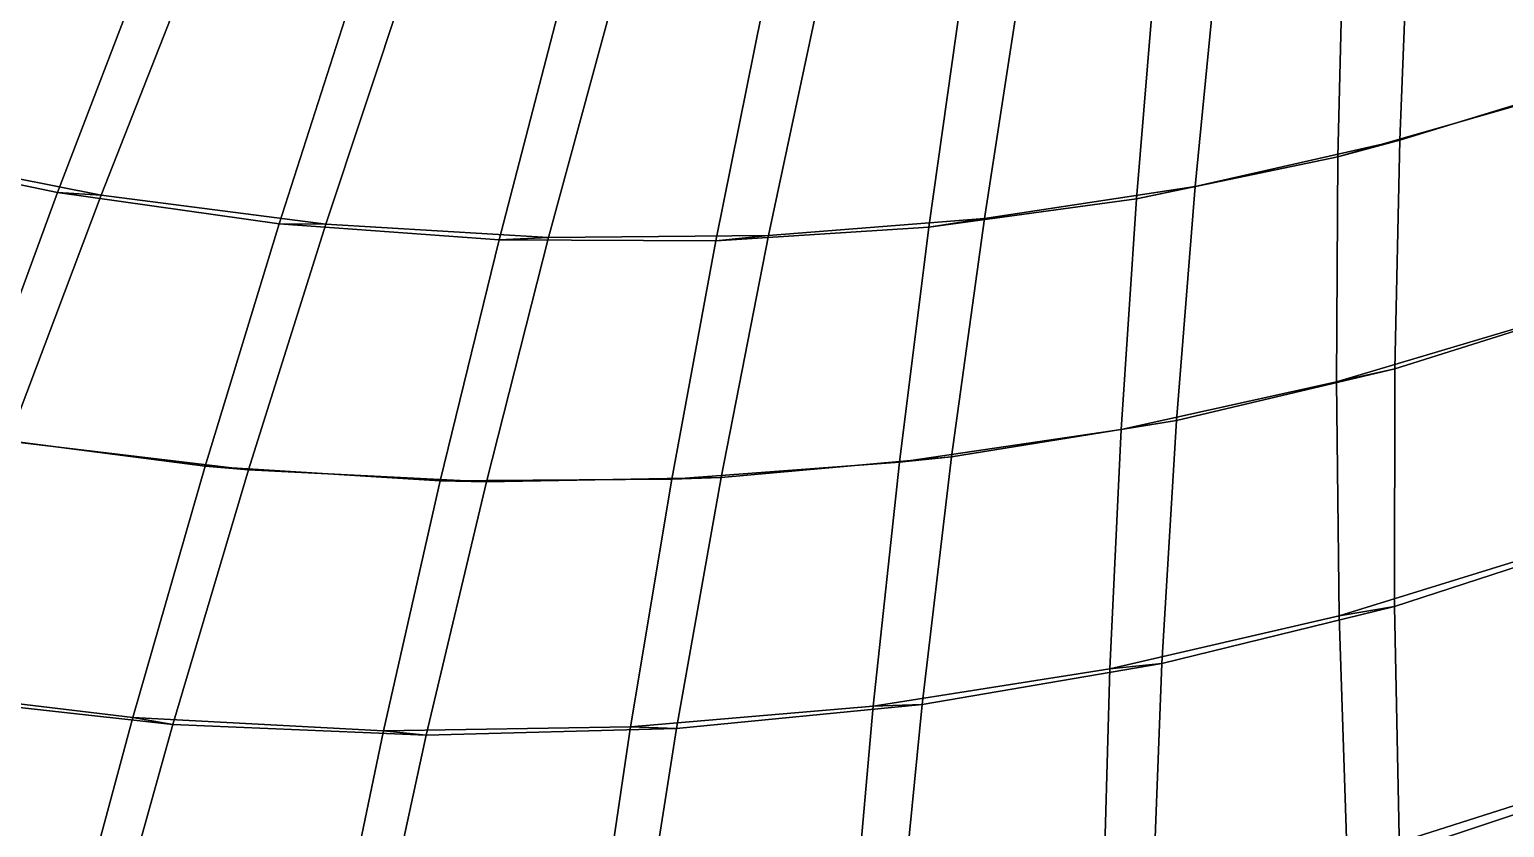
# Model space of a CAD drawing. Header units: metres. Extents: x -2184624 to 1125696, y -1900362 to 1900362.
# Drawn here: x -291223 to -54499, y -829668 to -701650 of the extents above; entities that cross this region are included whole.
import ezdxf

# ---------------------------------------------------------------- set-up
doc = ezdxf.new("R2010")
doc.units = ezdxf.units.M

msp = doc.modelspace()

# ---------------------------------------------------------------- linework, layer by layer
at = {"layer": '1'}
for points in [[(-40271.125, -675415.06, 347298.2), (-39628.895, -709747.56, 353110), (-71300.01, -719410.56, 370110.28), (-69907.16, -684094.2, 364354.7)], [(-51264.36, -679359.7, 327051.06), (-50062.684, -713158.94, 332632.12), (-81222.445, -722072.56, 349732.1), (-80388.84, -687292.56, 344181.7)], [(-272358.44, -690224.44, 433642.97), (-286748.38, -727804.5, 438849.75), (-322471.12, -720344.44, 451728.75), (-305705.62, -682839.9, 446583.7)], [(-264727.3, -690124.2, 453102.03), (-279709.8, -728206.9, 458404.5), (-315876.5, -721059.56, 471134.88), (-298509.2, -683064, 465906.7)], [(-69907.16, -684094.2, 364354.7), (-71300.01, -719410.56, 370110.28), (-104138.4, -726846.06, 386390.6), (-100625.086, -690689, 380702.1)], [(-81222.445, -722072.56, 349732.1), (-71300.01, -719410.56, 370110.28), (-69907.16, -684094.2, 364354.7), (-80388.84, -687292.56, 344181.7)], [(-80388.84, -687292.56, 344181.7), (-69907.16, -684094.2, 364354.7), (-71300.01, -719410.56, 370110.28), (-81222.445, -722072.56, 349732.1)], [(-80388.84, -687292.56, 344181.7), (-81222.445, -722072.56, 349732.1), (-113557.38, -728834.8, 366129.1), (-110605.18, -693214, 360622.53)], [(-286748.38, -727804.5, 438849.75), (-279709.8, -728206.9, 458404.5), (-264727.3, -690124.2, 453102.03), (-272358.44, -690224.44, 433642.97)], [(-272358.44, -690224.44, 433642.97), (-264727.3, -690124.2, 453102.03), (-279709.8, -728206.9, 458404.5), (-286748.38, -727804.5, 438849.75)], [(-239128.52, -695319.25, 420173.84), (-251157.03, -732816.6, 425443.5), (-286748.38, -727804.5, 438849.75), (-272358.44, -690224.44, 433642.97)], [(-231050.33, -694846, 439767.72), (-243662.84, -732856.4, 445146.94), (-279709.8, -728206.9, 458404.5), (-264727.3, -690124.2, 453102.03)], [(-100625.086, -690689, 380702.1), (-104138.4, -726846.06, 386390.6), (-137969.66, -731968, 401996.94), (-132262.48, -695117.44, 396382.44)], [(-113557.38, -728834.8, 366129.1), (-104138.4, -726846.06, 386390.6), (-100625.086, -690689, 380702.1), (-110605.18, -693214, 360622.53)], [(-110605.18, -693214, 360622.53), (-100625.086, -690689, 380702.1), (-104138.4, -726846.06, 386390.6), (-113557.38, -728834.8, 366129.1)], [(-110605.18, -693214, 360622.53), (-113557.38, -728834.8, 366129.1), (-146893.5, -733354.6, 381864.56), (-141751.05, -697037.7, 376411.06)], [(-251157.03, -732816.6, 425443.5), (-243662.84, -732856.4, 445146.94), (-231050.33, -694846, 439767.72), (-239128.52, -695319.25, 420173.84)], [(-239128.52, -695319.25, 420173.84), (-231050.33, -694846, 439767.72), (-243662.84, -732856.4, 445146.94), (-251157.03, -732816.6, 425443.5)], [(-206176.06, -698135.3, 406159.8), (-215868.34, -735393.1, 411492.75), (-251157.03, -732816.6, 425443.5), (-239128.52, -695319.25, 420173.84)], [(-197638.9, -697236.8, 425885.5), (-207907.56, -735016.4, 431343.44), (-243662.84, -732856.4, 445146.94), (-231050.33, -694846, 439767.72)], [(-132262.48, -695117.44, 396382.44), (-137969.66, -731968, 401996.94), (-172618.11, -734708.1, 416969.75), (-164655.12, -697316.3, 411432.84)], [(-146893.5, -733354.6, 381864.56), (-137969.66, -731968, 401996.94), (-132262.48, -695117.44, 396382.44), (-141751.05, -697037.7, 376411.06)], [(-141751.05, -697037.7, 376411.06), (-132262.48, -695117.44, 396382.44), (-137969.66, -731968, 401996.94), (-146893.5, -733354.6, 381864.56)], [(-215868.34, -735393.1, 411492.75), (-207907.56, -735016.4, 431343.44), (-197638.9, -697236.8, 425885.5), (-206176.06, -698135.3, 406159.8)], [(-206176.06, -698135.3, 406159.8), (-197638.9, -697236.8, 425885.5), (-207907.56, -735016.4, 431343.44), (-215868.34, -735393.1, 411492.75)], [(-173662.56, -698695.7, 391580.47), (-181055.7, -735558.9, 396975.3), (-215868.34, -735393.1, 411492.75), (-206176.06, -698135.3, 406159.8)], [(-164655.12, -697316.3, 411432.84), (-172618.11, -734708.1, 416969.75), (-207907.56, -735016.4, 431343.44), (-197638.9, -697236.8, 425885.5)], [(-141751.05, -697037.7, 376411.06), (-146893.5, -733354.6, 381864.56), (-181055.7, -735558.9, 396975.3), (-173662.56, -698695.7, 391580.47)], [(-181055.7, -735558.9, 396975.3), (-172618.11, -734708.1, 416969.75), (-164655.12, -697316.3, 411432.84), (-173662.56, -698695.7, 391580.47)], [(-173662.56, -698695.7, 391580.47), (-164655.12, -697316.3, 411432.84), (-172618.11, -734708.1, 416969.75), (-181055.7, -735558.9, 396975.3)], [(-50062.684, -713158.94, 332632.12), (-39628.895, -709747.56, 353110), (-71300.01, -719410.56, 370110.28), (-81222.445, -722072.56, 349732.1)], [(-81222.445, -722072.56, 349732.1), (-71300.01, -719410.56, 370110.28), (-39628.895, -709747.56, 353110), (-50062.684, -713158.94, 332632.12)], [(-39628.895, -709747.56, 353110), (-38294.945, -745420.44, 357846.66), (-72082.22, -756092.06, 374717.94), (-71300.01, -719410.56, 370110.28)], [(-50062.684, -713158.94, 332632.12), (-48198.438, -748276.7, 337149.47), (-81474.8, -758197.3, 354145.25), (-81222.445, -722072.56, 349732.1)], [(-81222.445, -722072.56, 349732.1), (-71300.01, -719410.56, 370110.28), (-104138.4, -726846.06, 386390.6), (-113557.38, -728834.8, 366129.1)], [(-113557.38, -728834.8, 366129.1), (-104138.4, -726846.06, 386390.6), (-71300.01, -719410.56, 370110.28), (-81222.445, -722072.56, 349732.1)], [(-71300.01, -719410.56, 370110.28), (-72082.22, -756092.06, 374717.94), (-107124.25, -764386.7, 390861.78), (-104138.4, -726846.06, 386390.6)], [(-81474.8, -758197.3, 354145.25), (-72082.22, -756092.06, 374717.94), (-71300.01, -719410.56, 370110.28), (-81222.445, -722072.56, 349732.1)], [(-81222.445, -722072.56, 349732.1), (-71300.01, -719410.56, 370110.28), (-72082.22, -756092.06, 374717.94), (-81474.8, -758197.3, 354145.25)], [(-286748.38, -727804.5, 438849.75), (-301066.5, -766763, 442539.16), (-339249.84, -759215.2, 455302.1), (-322471.12, -720344.44, 451728.75)], [(-279709.8, -728206.9, 458404.5), (-294594.44, -767684, 462185.28), (-333231.97, -760436.7, 474788.1), (-315876.5, -721059.56, 471134.88)], [(-286748.38, -727804.5, 438849.75), (-279709.8, -728206.9, 458404.5), (-315876.5, -721059.56, 471134.88), (-322471.12, -720344.44, 451728.75)], [(-322471.12, -720344.44, 451728.75), (-315876.5, -721059.56, 471134.88), (-279709.8, -728206.9, 458404.5), (-286748.38, -727804.5, 438849.75)], [(-81222.445, -722072.56, 349732.1), (-81474.8, -758197.3, 354145.25), (-116011.5, -765819.94, 370427.97), (-113557.38, -728834.8, 366129.1)], [(-251157.03, -732816.6, 425443.5), (-263027.88, -771699.8, 429252.72), (-301066.5, -766763, 442539.16), (-286748.38, -727804.5, 438849.75)], [(-301066.5, -766763, 442539.16), (-294594.44, -767684, 462185.28), (-279709.8, -728206.9, 458404.5), (-286748.38, -727804.5, 438849.75)], [(-286748.38, -727804.5, 438849.75), (-279709.8, -728206.9, 458404.5), (-294594.44, -767684, 462185.28), (-301066.5, -766763, 442539.16)], [(-243662.84, -732856.4, 445146.94), (-256090.7, -772268.94, 449060.4), (-294594.44, -767684, 462185.28), (-279709.8, -728206.9, 458404.5)], [(-251157.03, -732816.6, 425443.5), (-243662.84, -732856.4, 445146.94), (-279709.8, -728206.9, 458404.5), (-286748.38, -727804.5, 438849.75)], [(-286748.38, -727804.5, 438849.75), (-279709.8, -728206.9, 458404.5), (-243662.84, -732856.4, 445146.94), (-251157.03, -732816.6, 425443.5)], [(-113557.38, -728834.8, 366129.1), (-116011.5, -765819.94, 370427.97), (-151622.11, -771048.8, 386043.22), (-146893.5, -733354.6, 381864.56)], [(-113557.38, -728834.8, 366129.1), (-104138.4, -726846.06, 386390.6), (-137969.66, -731968, 401996.94), (-146893.5, -733354.6, 381864.56)], [(-146893.5, -733354.6, 381864.56), (-137969.66, -731968, 401996.94), (-104138.4, -726846.06, 386390.6), (-113557.38, -728834.8, 366129.1)], [(-104138.4, -726846.06, 386390.6), (-107124.25, -764386.7, 390861.78), (-143233.95, -770214.2, 406327.97), (-137969.66, -731968, 401996.94)], [(-116011.5, -765819.94, 370427.97), (-107124.25, -764386.7, 390861.78), (-104138.4, -726846.06, 386390.6), (-113557.38, -728834.8, 366129.1)], [(-113557.38, -728834.8, 366129.1), (-104138.4, -726846.06, 386390.6), (-107124.25, -764386.7, 390861.78), (-116011.5, -765819.94, 370427.97)], [(-215868.34, -735393.1, 411492.75), (-225317.25, -774039.1, 415424.34), (-263027.88, -771699.8, 429252.72), (-251157.03, -732816.6, 425443.5)], [(-263027.88, -771699.8, 429252.72), (-256090.7, -772268.94, 449060.4), (-243662.84, -732856.4, 445146.94), (-251157.03, -732816.6, 425443.5)], [(-251157.03, -732816.6, 425443.5), (-243662.84, -732856.4, 445146.94), (-256090.7, -772268.94, 449060.4), (-263027.88, -771699.8, 429252.72)], [(-207907.56, -735016.4, 431343.44), (-217905.06, -774201.1, 435393.6), (-256090.7, -772268.94, 449060.4), (-243662.84, -732856.4, 445146.94)], [(-215868.34, -735393.1, 411492.75), (-207907.56, -735016.4, 431343.44), (-243662.84, -732856.4, 445146.94), (-251157.03, -732816.6, 425443.5)], [(-251157.03, -732816.6, 425443.5), (-243662.84, -732856.4, 445146.94), (-207907.56, -735016.4, 431343.44), (-215868.34, -735393.1, 411492.75)], [(-146893.5, -733354.6, 381864.56), (-151622.11, -771048.8, 386043.22), (-188119.77, -773808.2, 401030.6), (-181055.7, -735558.9, 396975.3)], [(-146893.5, -733354.6, 381864.56), (-137969.66, -731968, 401996.94), (-172618.11, -734708.1, 416969.75), (-181055.7, -735558.9, 396975.3)], [(-181055.7, -735558.9, 396975.3), (-172618.11, -734708.1, 416969.75), (-137969.66, -731968, 401996.94), (-146893.5, -733354.6, 381864.56)], [(-137969.66, -731968, 401996.94), (-143233.95, -770214.2, 406327.97), (-180223.58, -773503.7, 421159.6), (-172618.11, -734708.1, 416969.75)], [(-151622.11, -771048.8, 386043.22), (-143233.95, -770214.2, 406327.97), (-137969.66, -731968, 401996.94), (-146893.5, -733354.6, 381864.56)], [(-146893.5, -733354.6, 381864.56), (-137969.66, -731968, 401996.94), (-143233.95, -770214.2, 406327.97), (-151622.11, -771048.8, 386043.22)], [(-225317.25, -774039.1, 415424.34), (-217905.06, -774201.1, 435393.6), (-207907.56, -735016.4, 431343.44), (-215868.34, -735393.1, 411492.75)], [(-215868.34, -735393.1, 411492.75), (-207907.56, -735016.4, 431343.44), (-217905.06, -774201.1, 435393.6), (-225317.25, -774039.1, 415424.34)], [(-181055.7, -735558.9, 396975.3), (-188119.77, -773808.2, 401030.6), (-225317.25, -774039.1, 415424.34), (-215868.34, -735393.1, 411492.75)], [(-172618.11, -734708.1, 416969.75), (-180223.58, -773503.7, 421159.6), (-217905.06, -774201.1, 435393.6), (-207907.56, -735016.4, 431343.44)], [(-181055.7, -735558.9, 396975.3), (-172618.11, -734708.1, 416969.75), (-207907.56, -735016.4, 431343.44), (-215868.34, -735393.1, 411492.75)], [(-215868.34, -735393.1, 411492.75), (-207907.56, -735016.4, 431343.44), (-172618.11, -734708.1, 416969.75), (-181055.7, -735558.9, 396975.3)], [(-188119.77, -773808.2, 401030.6), (-180223.58, -773503.7, 421159.6), (-172618.11, -734708.1, 416969.75), (-181055.7, -735558.9, 396975.3)], [(-181055.7, -735558.9, 396975.3), (-172618.11, -734708.1, 416969.75), (-180223.58, -773503.7, 421159.6), (-188119.77, -773808.2, 401030.6)], [(-48198.438, -748276.7, 337149.47), (-38294.945, -745420.44, 357846.66), (-72082.22, -756092.06, 374717.94), (-81474.8, -758197.3, 354145.25)], [(-81474.8, -758197.3, 354145.25), (-72082.22, -756092.06, 374717.94), (-38294.945, -745420.44, 357846.66), (-48198.438, -748276.7, 337149.47)], [(-38294.945, -745420.44, 357846.66), (-36145.574, -782483.4, 361406.88), (-72135.15, -794192.06, 378076.66), (-72082.22, -756092.06, 374717.94)], [(-48198.438, -748276.7, 337149.47), (-45548.434, -784762, 340499.2), (-81027.414, -795719.2, 357317.34), (-81474.8, -758197.3, 354145.25)], [(-81474.8, -758197.3, 354145.25), (-72082.22, -756092.06, 374717.94), (-107124.25, -764386.7, 390861.78), (-116011.5, -765819.94, 370427.97)], [(-116011.5, -765819.94, 370427.97), (-107124.25, -764386.7, 390861.78), (-72082.22, -756092.06, 374717.94), (-81474.8, -758197.3, 354145.25)], [(-72082.22, -756092.06, 374717.94), (-72135.15, -794192.06, 378076.66), (-109468.77, -803368.2, 394014.78), (-107124.25, -764386.7, 390861.78)], [(-81027.414, -795719.2, 357317.34), (-72135.15, -794192.06, 378076.66), (-72082.22, -756092.06, 374717.94), (-81474.8, -758197.3, 354145.25)], [(-81474.8, -758197.3, 354145.25), (-72082.22, -756092.06, 374717.94), (-72135.15, -794192.06, 378076.66), (-81027.414, -795719.2, 357317.34)], [(-81474.8, -758197.3, 354145.25), (-81027.414, -795719.2, 357317.34), (-117853.38, -804225.44, 373415.53), (-116011.5, -765819.94, 370427.97)], [(-116011.5, -765819.94, 370427.97), (-107124.25, -764386.7, 390861.78), (-143233.95, -770214.2, 406327.97), (-151622.11, -771048.8, 386043.22)], [(-151622.11, -771048.8, 386043.22), (-143233.95, -770214.2, 406327.97), (-107124.25, -764386.7, 390861.78), (-116011.5, -765819.94, 370427.97)], [(-107124.25, -764386.7, 390861.78), (-109468.77, -803368.2, 394014.78), (-147947.23, -809917.44, 409275.16), (-143233.95, -770214.2, 406327.97)], [(-117853.38, -804225.44, 373415.53), (-109468.77, -803368.2, 394014.78), (-107124.25, -764386.7, 390861.78), (-116011.5, -765819.94, 370427.97)], [(-116011.5, -765819.94, 370427.97), (-107124.25, -764386.7, 390861.78), (-109468.77, -803368.2, 394014.78), (-117853.38, -804225.44, 373415.53)], [(-263027.88, -771699.8, 429252.72), (-274650.06, -812036.44, 431500.9), (-315227.7, -807168.9, 444611.66), (-301066.5, -766763, 442539.16)], [(-263027.88, -771699.8, 429252.72), (-256090.7, -772268.94, 449060.4), (-294594.44, -767684, 462185.28), (-301066.5, -766763, 442539.16)], [(-301066.5, -766763, 442539.16), (-294594.44, -767684, 462185.28), (-256090.7, -772268.94, 449060.4), (-263027.88, -771699.8, 429252.72)], [(-116011.5, -765819.94, 370427.97), (-117853.38, -804225.44, 373415.53), (-155828.2, -810180.56, 388843.84), (-151622.11, -771048.8, 386043.22)], [(-256090.7, -772268.94, 449060.4), (-268244.38, -813152.8, 451410.34), (-309297.75, -808625.9, 464347.72), (-294594.44, -767684, 462185.28)], [(-225317.25, -774039.1, 415424.34), (-234425.55, -814138.94, 417853.25), (-274650.06, -812036.44, 431500.9), (-263027.88, -771699.8, 429252.72)], [(-274650.06, -812036.44, 431500.9), (-268244.38, -813152.8, 451410.34), (-256090.7, -772268.94, 449060.4), (-263027.88, -771699.8, 429252.72)], [(-263027.88, -771699.8, 429252.72), (-256090.7, -772268.94, 449060.4), (-268244.38, -813152.8, 451410.34), (-274650.06, -812036.44, 431500.9)], [(-225317.25, -774039.1, 415424.34), (-217905.06, -774201.1, 435393.6), (-256090.7, -772268.94, 449060.4), (-263027.88, -771699.8, 429252.72)], [(-263027.88, -771699.8, 429252.72), (-256090.7, -772268.94, 449060.4), (-217905.06, -774201.1, 435393.6), (-225317.25, -774039.1, 415424.34)], [(-151622.11, -771048.8, 386043.22), (-155828.2, -810180.56, 388843.84), (-194751.98, -813505.6, 403644.25), (-188119.77, -773808.2, 401030.6)], [(-151622.11, -771048.8, 386043.22), (-143233.95, -770214.2, 406327.97), (-180223.58, -773503.7, 421159.6), (-188119.77, -773808.2, 401030.6)], [(-188119.77, -773808.2, 401030.6), (-180223.58, -773503.7, 421159.6), (-143233.95, -770214.2, 406327.97), (-151622.11, -771048.8, 386043.22)], [(-143233.95, -770214.2, 406327.97), (-147947.23, -809917.44, 409275.16), (-187369.55, -813766.25, 423903.12), (-180223.58, -773503.7, 421159.6)], [(-155828.2, -810180.56, 388843.84), (-147947.23, -809917.44, 409275.16), (-143233.95, -770214.2, 406327.97), (-151622.11, -771048.8, 386043.22)], [(-151622.11, -771048.8, 386043.22), (-143233.95, -770214.2, 406327.97), (-147947.23, -809917.44, 409275.16), (-155828.2, -810180.56, 388843.84)], [(-217905.06, -774201.1, 435393.6), (-227535.3, -814857.8, 437937.44), (-268244.38, -813152.8, 451410.34), (-256090.7, -772268.94, 449060.4)], [(-188119.77, -773808.2, 401030.6), (-194751.98, -813505.6, 403644.25), (-234425.55, -814138.94, 417853.25), (-225317.25, -774039.1, 415424.34)], [(-234425.55, -814138.94, 417853.25), (-227535.3, -814857.8, 437937.44), (-217905.06, -774201.1, 435393.6), (-225317.25, -774039.1, 415424.34)], [(-225317.25, -774039.1, 415424.34), (-217905.06, -774201.1, 435393.6), (-227535.3, -814857.8, 437937.44), (-234425.55, -814138.94, 417853.25)], [(-180223.58, -773503.7, 421159.6), (-187369.55, -813766.25, 423903.12), (-227535.3, -814857.8, 437937.44), (-217905.06, -774201.1, 435393.6)], [(-188119.77, -773808.2, 401030.6), (-180223.58, -773503.7, 421159.6), (-217905.06, -774201.1, 435393.6), (-225317.25, -774039.1, 415424.34)], [(-225317.25, -774039.1, 415424.34), (-217905.06, -774201.1, 435393.6), (-180223.58, -773503.7, 421159.6), (-188119.77, -773808.2, 401030.6)], [(-194751.98, -813505.6, 403644.25), (-187369.55, -813766.25, 423903.12), (-180223.58, -773503.7, 421159.6), (-188119.77, -773808.2, 401030.6)], [(-188119.77, -773808.2, 401030.6), (-180223.58, -773503.7, 421159.6), (-187369.55, -813766.25, 423903.12), (-194751.98, -813505.6, 403644.25)], [(-45548.434, -784762, 340499.2), (-36145.574, -782483.4, 361406.88), (-72135.15, -794192.06, 378076.66), (-81027.414, -795719.2, 357317.34)], [(-81027.414, -795719.2, 357317.34), (-72135.15, -794192.06, 378076.66), (-36145.574, -782483.4, 361406.88), (-45548.434, -784762, 340499.2)], [(-36145.574, -782483.4, 361406.88), (-33054.65, -820979.44, 363684.56), (-71337.85, -833757.9, 380079.72), (-72135.15, -794192.06, 378076.66)], [(-45548.434, -784762, 340499.2), (-41987.1, -822656.7, 342572.7), (-79759.57, -834684.4, 359139.03), (-81027.414, -795719.2, 357317.34)], [(-81027.414, -795719.2, 357317.34), (-72135.15, -794192.06, 378076.66), (-109468.77, -803368.2, 394014.78), (-117853.38, -804225.44, 373415.53)], [(-117853.38, -804225.44, 373415.53), (-109468.77, -803368.2, 394014.78), (-72135.15, -794192.06, 378076.66), (-81027.414, -795719.2, 357317.34)], [(-72135.15, -794192.06, 378076.66), (-71337.85, -833757.9, 380079.72), (-111057.53, -843841.6, 395743.7), (-109468.77, -803368.2, 394014.78)], [(-79759.57, -834684.4, 359139.03), (-71337.85, -833757.9, 380079.72), (-72135.15, -794192.06, 378076.66), (-81027.414, -795719.2, 357317.34)], [(-81027.414, -795719.2, 357317.34), (-72135.15, -794192.06, 378076.66), (-71337.85, -833757.9, 380079.72), (-79759.57, -834684.4, 359139.03)], [(-81027.414, -795719.2, 357317.34), (-79759.57, -834684.4, 359139.03), (-118968.516, -844101.25, 374983.2), (-117853.38, -804225.44, 373415.53)], [(-117853.38, -804225.44, 373415.53), (-118968.516, -844101.25, 374983.2), (-159402.3, -850803.3, 390157.78), (-155828.2, -810180.56, 388843.84)], [(-117853.38, -804225.44, 373415.53), (-109468.77, -803368.2, 394014.78), (-147947.23, -809917.44, 409275.16), (-155828.2, -810180.56, 388843.84)], [(-155828.2, -810180.56, 388843.84), (-147947.23, -809917.44, 409275.16), (-109468.77, -803368.2, 394014.78), (-117853.38, -804225.44, 373415.53)], [(-109468.77, -803368.2, 394014.78), (-111057.53, -843841.6, 395743.7), (-152000.52, -851132.8, 410732.66), (-147947.23, -809917.44, 409275.16)], [(-118968.516, -844101.25, 374983.2), (-111057.53, -843841.6, 395743.7), (-109468.77, -803368.2, 394014.78), (-117853.38, -804225.44, 373415.53)], [(-117853.38, -804225.44, 373415.53), (-109468.77, -803368.2, 394014.78), (-111057.53, -843841.6, 395743.7), (-118968.516, -844101.25, 374983.2)], [(-274650.06, -812036.44, 431500.9), (-285932.34, -853888.2, 432080.88), (-329147.28, -849086.44, 444960.44), (-315227.7, -807168.9, 444611.66)], [(-274650.06, -812036.44, 431500.9), (-268244.38, -813152.8, 451410.34), (-309297.75, -808625.9, 464347.72), (-315227.7, -807168.9, 444611.66)], [(-315227.7, -807168.9, 444611.66), (-309297.75, -808625.9, 464347.72), (-268244.38, -813152.8, 451410.34), (-274650.06, -812036.44, 431500.9)], [(-268244.38, -813152.8, 451410.34), (-280033.84, -855571.7, 452092.25), (-323736.6, -851099.2, 464787.7), (-309297.75, -808625.9, 464347.72)], [(-155828.2, -810180.56, 388843.84), (-159402.3, -850803.3, 390157.78), (-200849.12, -854708.2, 404708.06), (-194751.98, -813505.6, 403644.25)], [(-155828.2, -810180.56, 388843.84), (-147947.23, -809917.44, 409275.16), (-187369.55, -813766.25, 423903.12), (-194751.98, -813505.6, 403644.25)], [(-194751.98, -813505.6, 403644.25), (-187369.55, -813766.25, 423903.12), (-147947.23, -809917.44, 409275.16), (-155828.2, -810180.56, 388843.84)], [(-147947.23, -809917.44, 409275.16), (-152000.52, -851132.8, 410732.66), (-193953.53, -855554.56, 425094.8), (-187369.55, -813766.25, 423903.12)], [(-159402.3, -850803.3, 390157.78), (-152000.52, -851132.8, 410732.66), (-147947.23, -809917.44, 409275.16), (-155828.2, -810180.56, 388843.84)], [(-155828.2, -810180.56, 388843.84), (-147947.23, -809917.44, 409275.16), (-152000.52, -851132.8, 410732.66), (-159402.3, -850803.3, 390157.78)], [(-234425.55, -814138.94, 417853.25), (-243096.3, -855752.06, 418671.94), (-285932.34, -853888.2, 432080.88), (-274650.06, -812036.44, 431500.9)], [(-285932.34, -853888.2, 432080.88), (-280033.84, -855571.7, 452092.25), (-268244.38, -813152.8, 451410.34), (-274650.06, -812036.44, 431500.9)], [(-274650.06, -812036.44, 431500.9), (-268244.38, -813152.8, 451410.34), (-280033.84, -855571.7, 452092.25), (-285932.34, -853888.2, 432080.88)], [(-227535.3, -814857.8, 437937.44), (-236702.33, -857048.2, 438870.3), (-280033.84, -855571.7, 452092.25), (-268244.38, -813152.8, 451410.34)], [(-234425.55, -814138.94, 417853.25), (-227535.3, -814857.8, 437937.44), (-268244.38, -813152.8, 451410.34), (-274650.06, -812036.44, 431500.9)], [(-274650.06, -812036.44, 431500.9), (-268244.38, -813152.8, 451410.34), (-227535.3, -814857.8, 437937.44), (-234425.55, -814138.94, 417853.25)], [(-194751.98, -813505.6, 403644.25), (-200849.12, -854708.2, 404708.06), (-243096.3, -855752.06, 418671.94), (-234425.55, -814138.94, 417853.25)], [(-243096.3, -855752.06, 418671.94), (-236702.33, -857048.2, 438870.3), (-227535.3, -814857.8, 437937.44), (-234425.55, -814138.94, 417853.25)], [(-234425.55, -814138.94, 417853.25), (-227535.3, -814857.8, 437937.44), (-236702.33, -857048.2, 438870.3), (-243096.3, -855752.06, 418671.94)], [(-187369.55, -813766.25, 423903.12), (-193953.53, -855554.56, 425094.8), (-236702.33, -857048.2, 438870.3), (-227535.3, -814857.8, 437937.44)], [(-194751.98, -813505.6, 403644.25), (-187369.55, -813766.25, 423903.12), (-227535.3, -814857.8, 437937.44), (-234425.55, -814138.94, 417853.25)], [(-234425.55, -814138.94, 417853.25), (-227535.3, -814857.8, 437937.44), (-187369.55, -813766.25, 423903.12), (-194751.98, -813505.6, 403644.25)], [(-200849.12, -854708.2, 404708.06), (-193953.53, -855554.56, 425094.8), (-187369.55, -813766.25, 423903.12), (-194751.98, -813505.6, 403644.25)], [(-194751.98, -813505.6, 403644.25), (-187369.55, -813766.25, 423903.12), (-193953.53, -855554.56, 425094.8), (-200849.12, -854708.2, 404708.06)], [(-41987.1, -822656.7, 342572.7), (-33054.65, -820979.44, 363684.56), (-71337.85, -833757.9, 380079.72), (-79759.57, -834684.4, 359139.03)], [(-79759.57, -834684.4, 359139.03), (-71337.85, -833757.9, 380079.72), (-33054.65, -820979.44, 363684.56), (-41987.1, -822656.7, 342572.7)], [(-33054.65, -820979.44, 363684.56), (-28894.332, -860945.75, 364567.8), (-69568.8, -874831.4, 380615.47), (-71337.85, -833757.9, 380079.72)], [(-41987.1, -822656.7, 342572.7), (-37387.402, -861996.5, 343255.7), (-77550.125, -875132.75, 359496.22), (-79759.57, -834684.4, 359139.03)]]:
    msp.add_3dface(points, dxfattribs=at)

doc.saveas('drawing.dxf')
